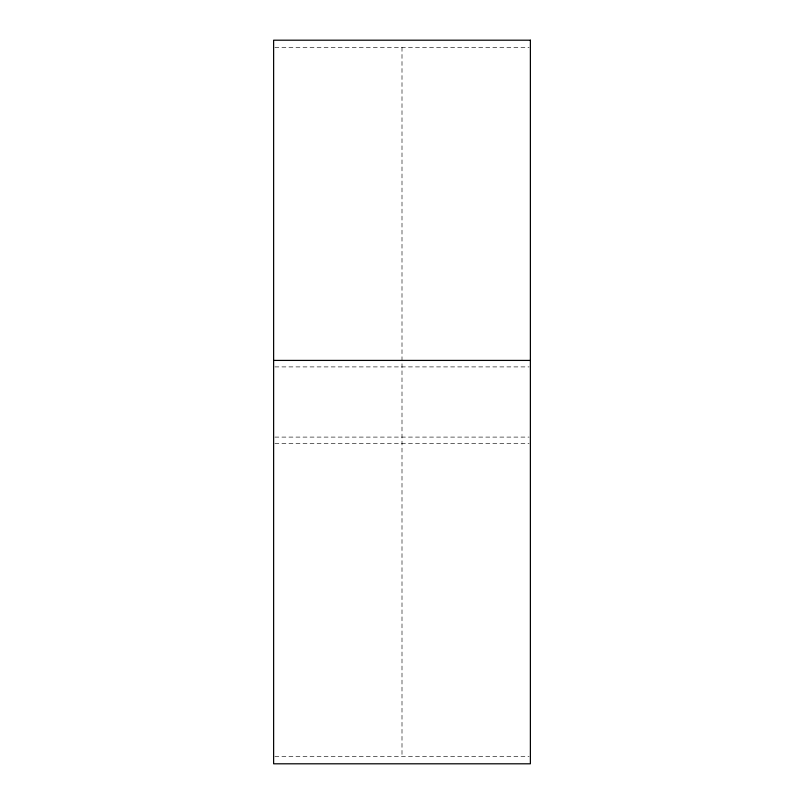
<?xml version="1.0" encoding="UTF-8"?>
<svg xmlns="http://www.w3.org/2000/svg" width="804" height="804" viewBox="0 0 804 804"><rect width="100%" height="100%" fill="white"/><g stroke="black" fill="none" stroke-linecap="round" stroke-linejoin="round"><path stroke-width="0.6" stroke-dasharray="4.02 3.01" d="M274.867 47.376L529.132 47.376M274.867 366.905L529.132 366.905M274.867 437.095L529.132 437.095M274.878 443.587L529.122 443.587M274.867 756.624L529.132 756.624M402 47.376L402 756.624"/><path stroke-width="1.21" d="M273.621 360.413L530.379 360.413M530.379 40.2L273.621 40.2L273.621 763.8L530.379 763.8L530.379 40.2"/></g></svg>
